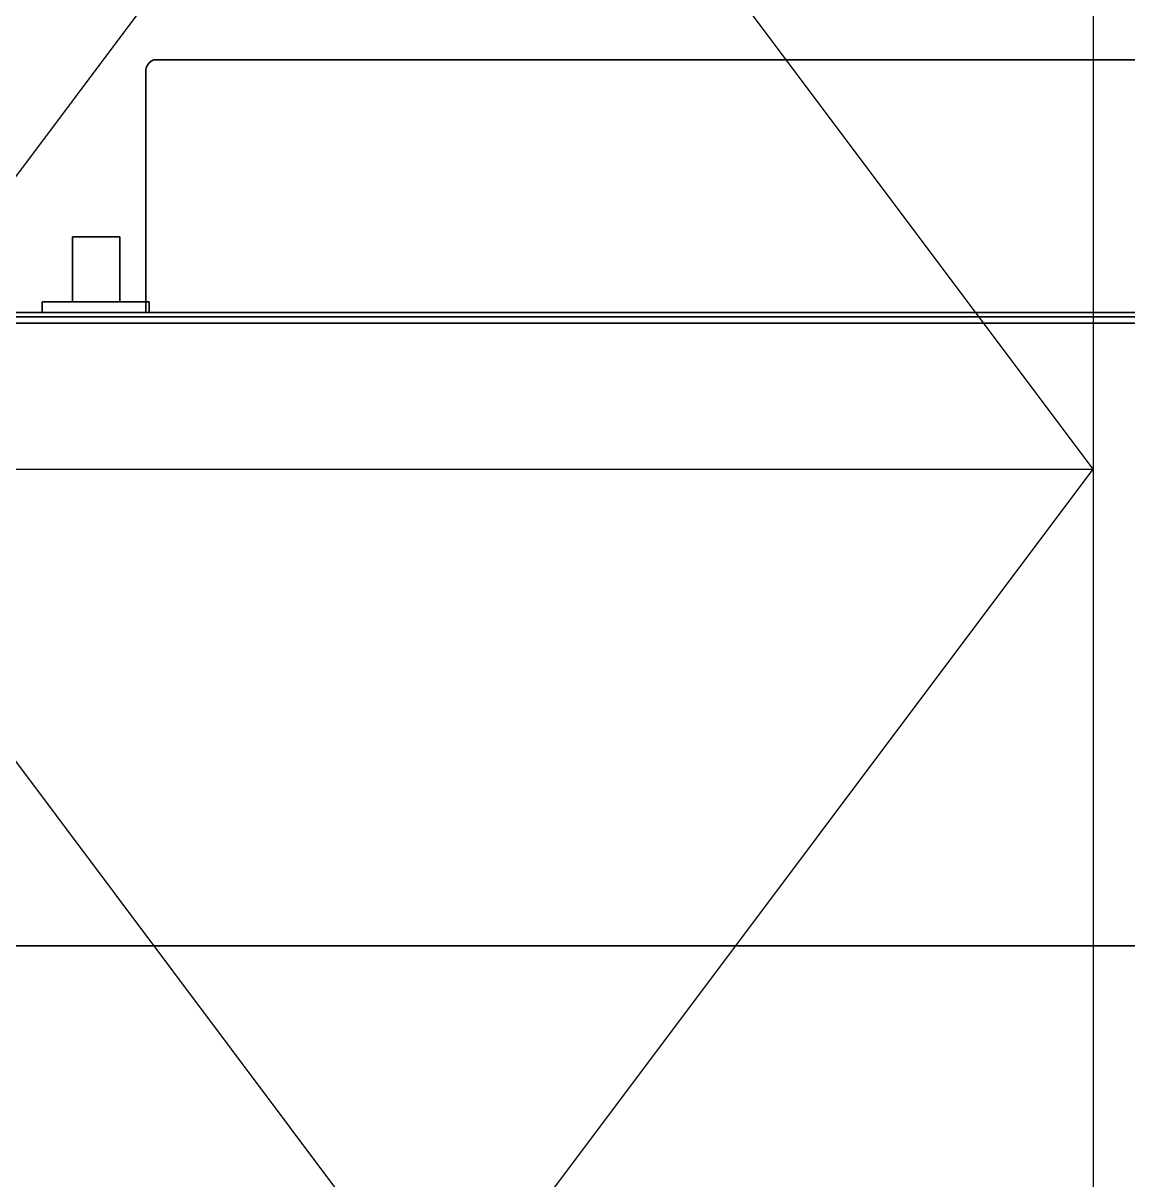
# Model space of a CAD drawing. Extents: x 0 to 756, y -25 to 420.
# Drawn here: x 330.52 to 340.75, y 311.63 to 322.33 of the extents above; entities that cross this region are included whole.
import ezdxf

# ---------------------------------------------------------------- set-up
doc = ezdxf.new("R2010")
doc.units = 0
doc.layers.get('0').update_dxf_attribs({"lineweight": 25})
doc.layers.add('Allgemein03', color=7, linetype='Continuous', lineweight=25)
doc.layers.add('L_Lüftungsgerät', color=3, linetype='Continuous', lineweight=35, true_color=0x00ff00)
doc.layers.add('L_Schalldaempfer', color=7, linetype='Continuous', lineweight=35, true_color=0xababab)

# ---------------------------------------------------------------- blocks, each defined once
blk = doc.blocks.new('Referenz-A01I5XF3IE')
at = {"layer": 'Allgemein03', "color": 0, "lineweight": -2}
for p, q in [((340.43, 350.226), (340.43, 302.194)), ((340.43, 318.204), (328.422, 334.215)), ((340.43, 334.215), (328.422, 318.204)), ((328.422, 318.204), (340.43, 318.204)), ((328.422, 302.194), (340.43, 318.204)), ((328.422, 318.204), (340.43, 302.194))]:
    blk.add_line(p, q, dxfattribs=at)
blk = doc.blocks.new('3D-Objekt-A01I5XHHIE', base_point=(324.479, 302.353))
at = {"color": 0, "lineweight": -2}
for p, q in [((331.663, 321.919), (331.659, 321.893)), ((331.663, 321.919), (331.659, 321.893)), ((331.673, 321.943), (331.663, 321.919)), ((331.673, 321.943), (331.663, 321.919)), ((331.689, 321.964), (331.673, 321.943)), ((331.689, 321.964), (331.673, 321.943)), ((331.709, 321.98), (331.689, 321.964)), ((331.709, 321.98), (331.689, 321.964)), ((331.734, 321.99), (331.709, 321.98)), ((331.734, 321.99), (331.709, 321.98)), ((331.759, 321.993), (331.734, 321.99)), ((331.759, 321.993), (331.734, 321.99)), ((345.559, 321.993), (331.759, 321.993)), ((345.559, 321.993), (331.759, 321.993)), ((331.759, 321.993), (331.759, 321.993)), ((331.659, 321.893), (331.659, 319.653)), ((331.659, 321.893), (331.659, 319.753)), ((331.659, 321.893), (331.659, 321.893)), ((330.987, 320.353), (330.979, 320.353)), ((330.979, 320.353), (330.979, 319.753)), ((330.979, 320.353), (330.987, 320.353)), ((331.009, 320.353), (330.987, 320.353)), ((330.987, 320.353), (331.009, 320.353)), ((331.044, 320.353), (331.009, 320.353)), ((331.009, 320.353), (331.044, 320.353)), ((331.089, 320.353), (331.044, 320.353)), ((331.044, 320.353), (331.089, 320.353)), ((331.142, 320.353), (331.089, 320.353)), ((331.089, 320.353), (331.142, 320.353)), ((331.199, 320.353), (331.142, 320.353)), ((331.142, 320.353), (331.199, 320.353)), ((331.256, 320.353), (331.199, 320.353)), ((331.199, 320.353), (331.256, 320.353)), ((331.309, 320.353), (331.256, 320.353)), ((331.256, 320.353), (331.309, 320.353)), ((331.355, 320.353), (331.309, 320.353)), ((331.309, 320.353), (331.355, 320.353)), ((331.39, 320.353), (331.355, 320.353)), ((331.355, 320.353), (331.39, 320.353)), ((331.412, 320.353), (331.39, 320.353)), ((331.39, 320.353), (331.412, 320.353)), ((331.419, 320.353), (331.412, 320.353)), ((331.412, 320.353), (331.419, 320.353)), ((331.419, 319.753), (331.419, 320.353)), ((330.706, 319.753), (330.699, 319.753)), ((330.699, 319.753), (330.699, 319.653)), ((330.703, 319.753), (330.699, 319.753)), ((330.716, 319.753), (330.703, 319.753)), ((330.722, 319.753), (330.706, 319.753)), ((330.739, 319.753), (330.716, 319.753)), ((330.748, 319.753), (330.722, 319.753)), ((330.772, 319.753), (330.739, 319.753)), ((330.782, 319.753), (330.748, 319.753)), ((330.812, 319.753), (330.772, 319.753)), ((330.825, 319.753), (330.782, 319.753)), ((330.86, 319.753), (330.812, 319.753)), ((330.875, 319.753), (330.825, 319.753)), ((330.915, 319.753), (330.86, 319.753)), ((330.932, 319.753), (330.875, 319.753)), ((330.976, 319.753), (330.915, 319.753)), ((330.994, 319.753), (330.932, 319.753)), ((331.041, 319.753), (330.976, 319.753)), ((330.979, 319.753), (330.987, 319.753)), ((330.987, 319.753), (330.979, 319.753)), ((330.987, 319.753), (331.009, 319.753)), ((331.009, 319.753), (330.987, 319.753)), ((331.06, 319.753), (330.994, 319.753)), ((331.009, 319.753), (331.044, 319.753)), ((331.044, 319.753), (331.009, 319.753)), ((331.109, 319.753), (331.041, 319.753)), ((331.044, 319.753), (331.089, 319.753)), ((331.089, 319.753), (331.044, 319.753)), ((331.129, 319.753), (331.06, 319.753)), ((331.089, 319.753), (331.142, 319.753)), ((331.142, 319.753), (331.089, 319.753)), ((331.179, 319.753), (331.109, 319.753)), ((331.199, 319.753), (331.129, 319.753)), ((331.142, 319.753), (331.199, 319.753)), ((331.199, 319.753), (331.142, 319.753)), ((331.25, 319.753), (331.179, 319.753)), ((331.199, 319.753), (331.256, 319.753)), ((331.272, 319.753), (331.199, 319.753)), ((331.256, 319.753), (331.199, 319.753)), ((331.319, 319.753), (331.25, 319.753)), ((331.256, 319.753), (331.309, 319.753)), ((331.309, 319.753), (331.256, 319.753)), ((331.343, 319.753), (331.272, 319.753)), ((331.309, 319.753), (331.355, 319.753)), ((331.355, 319.753), (331.309, 319.753)), ((331.386, 319.753), (331.319, 319.753)), ((331.411, 319.753), (331.343, 319.753)), ((331.355, 319.753), (331.39, 319.753)), ((331.39, 319.753), (331.355, 319.753)), ((331.449, 319.753), (331.386, 319.753)), ((331.39, 319.753), (331.412, 319.753)), ((331.412, 319.753), (331.39, 319.753)), ((331.475, 319.753), (331.411, 319.753)), ((331.412, 319.753), (331.419, 319.753)), ((331.419, 319.753), (331.412, 319.753)), ((331.508, 319.753), (331.449, 319.753)), ((331.533, 319.753), (331.475, 319.753)), ((331.56, 319.753), (331.508, 319.753)), ((331.584, 319.753), (331.533, 319.753)), ((331.605, 319.753), (331.56, 319.753)), ((331.626, 319.753), (331.584, 319.753)), ((331.642, 319.753), (331.605, 319.753)), ((331.659, 319.753), (331.626, 319.753)), ((331.67, 319.753), (331.642, 319.753)), ((331.659, 319.653), (331.659, 319.753)), ((331.659, 319.753), (331.689, 319.753)), ((331.659, 319.753), (331.659, 319.753)), ((331.689, 319.753), (331.67, 319.753)), ((331.689, 319.753), (331.689, 319.653)), ((352.739, 319.653), (324.479, 319.653)), ((352.799, 319.613), (324.619, 319.613)), ((352.799, 319.613), (324.619, 319.613)), ((348.159, 319.653), (329.159, 319.653)), ((330.699, 319.653), (330.706, 319.653)), ((330.703, 319.653), (330.699, 319.653)), ((330.716, 319.653), (330.703, 319.653)), ((330.706, 319.653), (330.722, 319.653)), ((330.739, 319.653), (330.716, 319.653)), ((330.722, 319.653), (330.748, 319.653)), ((330.772, 319.653), (330.739, 319.653)), ((330.748, 319.653), (330.782, 319.653)), ((330.812, 319.653), (330.772, 319.653)), ((330.782, 319.653), (330.825, 319.653)), ((330.86, 319.653), (330.812, 319.653)), ((330.825, 319.653), (330.875, 319.653)), ((330.915, 319.653), (330.86, 319.653)), ((330.875, 319.653), (330.932, 319.653)), ((330.976, 319.653), (330.915, 319.653)), ((330.932, 319.653), (330.994, 319.653)), ((331.041, 319.653), (330.976, 319.653)), ((330.994, 319.653), (331.06, 319.653)), ((331.109, 319.653), (331.041, 319.653)), ((331.06, 319.653), (331.129, 319.653)), ((331.179, 319.653), (331.109, 319.653)), ((331.129, 319.653), (331.199, 319.653)), ((331.25, 319.653), (331.179, 319.653)), ((331.199, 319.653), (331.272, 319.653)), ((331.319, 319.653), (331.25, 319.653)), ((331.272, 319.653), (331.343, 319.653)), ((331.386, 319.653), (331.319, 319.653)), ((331.343, 319.653), (331.411, 319.653)), ((331.449, 319.653), (331.386, 319.653)), ((331.411, 319.653), (331.475, 319.653)), ((331.508, 319.653), (331.449, 319.653)), ((331.475, 319.653), (331.533, 319.653)), ((331.56, 319.653), (331.508, 319.653)), ((331.533, 319.653), (331.584, 319.653)), ((331.605, 319.653), (331.56, 319.653)), ((331.584, 319.653), (331.626, 319.653)), ((331.642, 319.653), (331.605, 319.653)), ((331.626, 319.653), (331.659, 319.653)), ((331.67, 319.653), (331.642, 319.653)), ((331.659, 319.653), (345.659, 319.653)), ((331.659, 319.653), (331.659, 319.653)), ((331.689, 319.653), (331.67, 319.653)), ((331.689, 319.653), (345.659, 319.653)), ((324.579, 319.553), (352.739, 319.553)), ((352.739, 319.553), (324.579, 319.553))]:
    blk.add_line(p, q, dxfattribs=at)
blk = doc.blocks.new('Polygon-A01I5XKRIE', base_point=(324.519, 297.073))
at = {"color": 0, "linetype": 'ByBlock', "lineweight": -2, "ltscale": 0.35}
blk.add_line((324.519, 313.793), (352.799, 313.793), dxfattribs=at)

msp = doc.modelspace()

# ---------------------------------------------------------------- block references
at = {"color": 8, "lineweight": 25, "ltscale": 0.25, "true_color": 0x808080}
msp.add_blockref('Referenz-A01I5XF3IE', (0, 0), dxfattribs=at)
at = {"layer": 'L_Lüftungsgerät', "linetype": 'Continuous', "ltscale": 1.75}
msp.add_blockref('3D-Objekt-A01I5XHHIE', (324.479, 302.353), dxfattribs=at)
at = {"layer": 'L_Schalldaempfer', "ltscale": 0.35}
msp.add_blockref('Polygon-A01I5XKRIE', (324.519, 297.073), dxfattribs=at)

doc.saveas('drawing.dxf')
